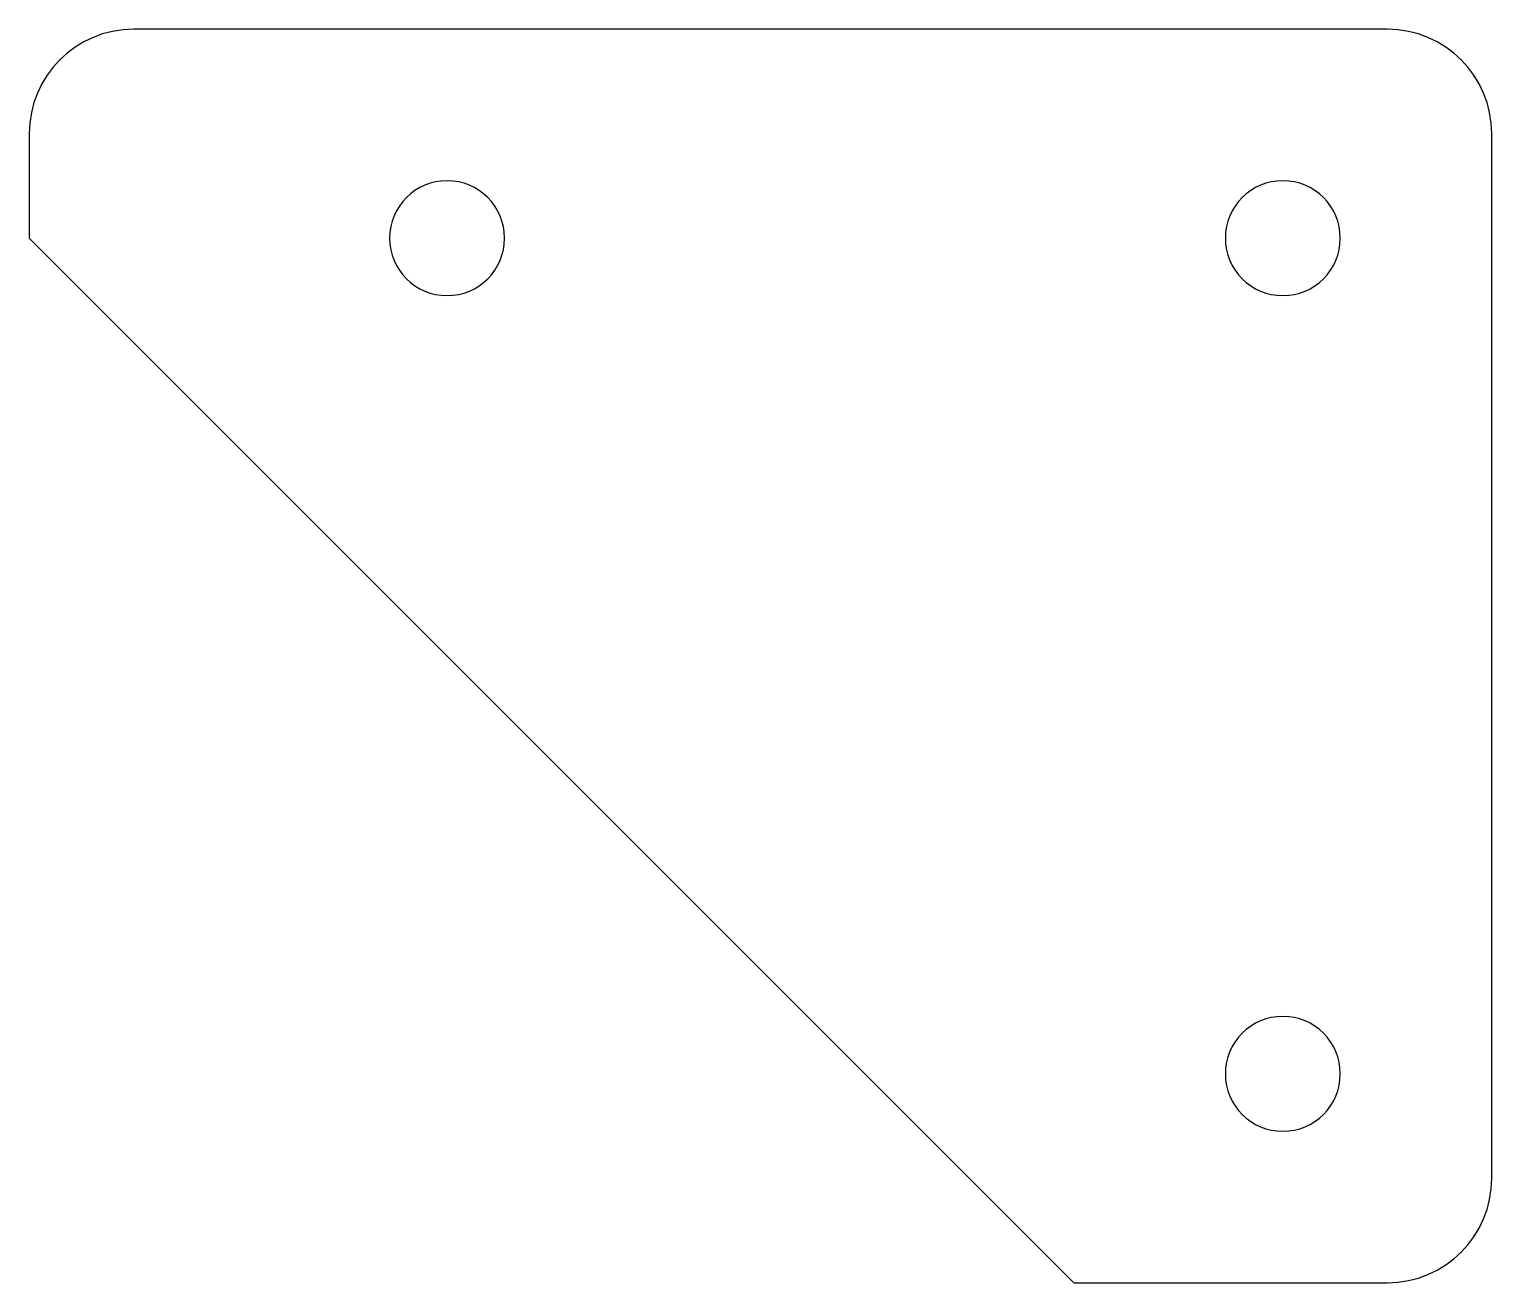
# Model space of a CAD drawing. Header units: inches. Extents: x 90 to 160, y 120 to 180.
import ezdxf

# ---------------------------------------------------------------- set-up
doc = ezdxf.new("R2010")
doc.units = ezdxf.units.IN
doc.header["$MEASUREMENT"] = 0

# ---------------------------------------------------------------- blocks, each defined once
blk = doc.blocks.new('block 2')
at = {"color": 7, "lineweight": 25, "true_color": 0xffffff}
blk.add_open_spline([(95, 180), (92.239, 180), (90, 177.761), (90, 175)], degree=3, dxfattribs=at)
blk = doc.blocks.new('block 3')
at = {"color": 7, "lineweight": 25, "true_color": 0xffffff}
blk.add_open_spline([(155, 120), (157.761, 120), (160, 122.239), (160, 125)], degree=3, dxfattribs=at)
blk = doc.blocks.new('block 4')
at = {"color": 7, "lineweight": 25, "true_color": 0xffffff}
blk.add_open_spline([(160, 175), (160, 177.761), (157.761, 180), (155, 180)], degree=3, dxfattribs=at)
blk = doc.blocks.new('block 5')
at = {"color": 7, "lineweight": 25, "true_color": 0xffffff}
blk.add_open_spline([(147.25, 170), (147.25, 171.519), (148.481, 172.75), (150, 172.75), (151.519, 172.75), (152.75, 171.519), (152.75, 170), (152.75, 168.481), (151.519, 167.25), (150, 167.25), (148.481, 167.25), (147.25, 168.481), (147.25, 170), (147.25, 170), (147.25, 170), (147.25, 170)], degree=3, knots=[0, 0, 0, 0, 1, 1, 1, 2, 2, 2, 3, 3, 3, 4, 4, 4, 5, 5, 5, 5], dxfattribs=at)
blk = doc.blocks.new('block 6')
at = {"color": 7, "lineweight": 25, "true_color": 0xffffff}
blk.add_open_spline([(107.25, 170), (107.25, 171.519), (108.481, 172.75), (110, 172.75), (111.519, 172.75), (112.75, 171.519), (112.75, 170), (112.75, 168.481), (111.519, 167.25), (110, 167.25), (108.481, 167.25), (107.25, 168.481), (107.25, 170), (107.25, 170), (107.25, 170), (107.25, 170)], degree=3, knots=[0, 0, 0, 0, 1, 1, 1, 2, 2, 2, 3, 3, 3, 4, 4, 4, 5, 5, 5, 5], dxfattribs=at)
blk = doc.blocks.new('block 7')
at = {"color": 7, "lineweight": 25, "true_color": 0xffffff}
blk.add_open_spline([(147.25, 130), (147.25, 131.519), (148.481, 132.75), (150, 132.75), (151.519, 132.75), (152.75, 131.519), (152.75, 130), (152.75, 128.481), (151.519, 127.25), (150, 127.25), (148.481, 127.25), (147.25, 128.481), (147.25, 130), (147.25, 130), (147.25, 130), (147.25, 130)], degree=3, knots=[0, 0, 0, 0, 1, 1, 1, 2, 2, 2, 3, 3, 3, 4, 4, 4, 5, 5, 5, 5], dxfattribs=at)
blk = doc.blocks.new('block 8')
at = {"color": 7, "lineweight": 25, "true_color": 0xffffff}
blk.add_lwpolyline([(155, 180), (95, 180)], dxfattribs=at)
blk = doc.blocks.new('block 9')
at = {"color": 7, "lineweight": 25, "true_color": 0xffffff}
blk.add_lwpolyline([(90, 175), (90, 170)], dxfattribs=at)
blk = doc.blocks.new('block 10')
at = {"color": 7, "lineweight": 25, "true_color": 0xffffff}
blk.add_lwpolyline([(90, 170), (140, 120)], dxfattribs=at)
blk = doc.blocks.new('block 11')
at = {"color": 7, "lineweight": 25, "true_color": 0xffffff}
blk.add_lwpolyline([(140, 120), (155, 120)], dxfattribs=at)
blk = doc.blocks.new('block 12')
at = {"color": 7, "lineweight": 25, "true_color": 0xffffff}
blk.add_lwpolyline([(160, 125), (160, 175)], dxfattribs=at)

msp = doc.modelspace()

# ---------------------------------------------------------------- block references
for name in ['block 2', 'block 8', 'block 4', 'block 9', 'block 12', 'block 6', 'block 5', 'block 10', 'block 7', 'block 3', 'block 11']:
    msp.add_blockref(name, (0, 0))

doc.saveas('drawing.dxf')
